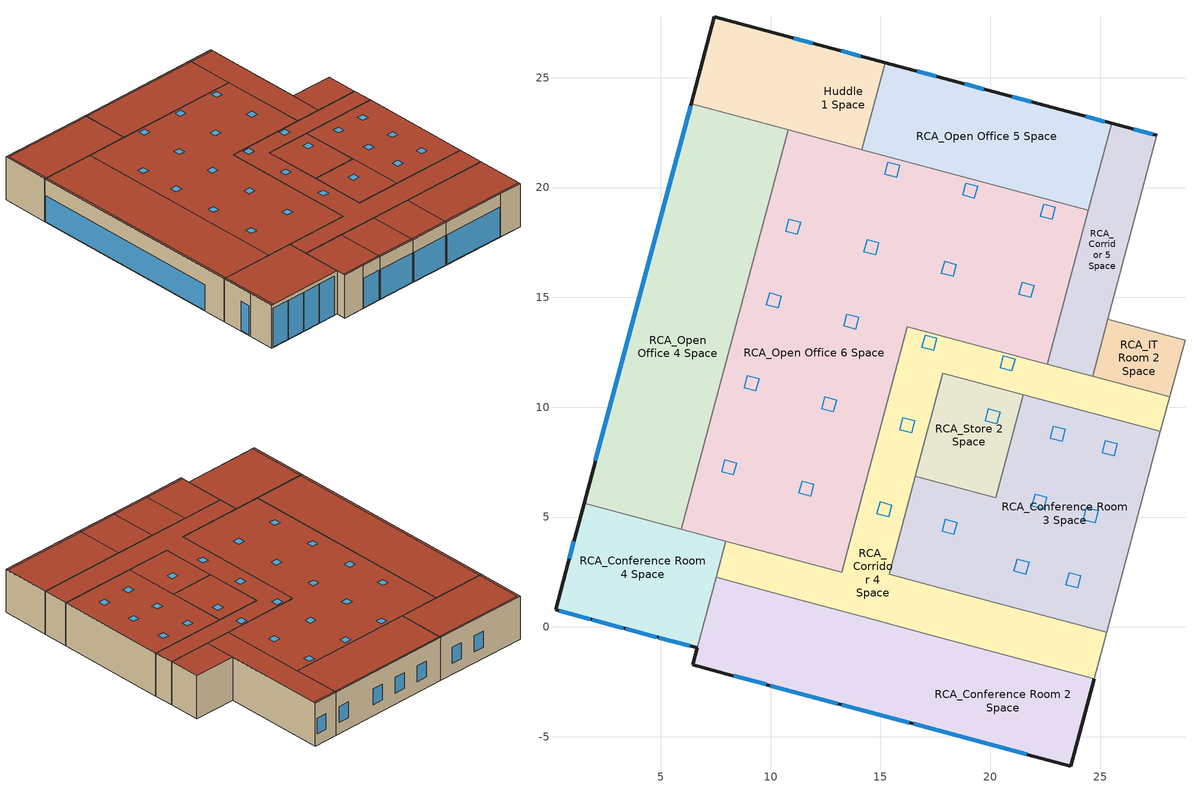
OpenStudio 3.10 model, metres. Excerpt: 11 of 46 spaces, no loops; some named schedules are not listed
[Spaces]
RCA_Conference Room 3 Space
 floor to RCA_Conference Room 6 Space (TypicalFloorInterior): 21.5,10.57 27.75,8.89 25.3,-0.26 19.05,1.42 z3.99; 16.59,6.85 20.24,5.87 19.05,1.42 15.39,2.4 z3.99
 wall to Class Room 1 Space: 25.3,-0.26 27.75,8.89 z3.99:7.72
 wall to RCA_Corridor 4 Space (MetalFrameWallInterior): 27.75,8.89 21.5,10.57 / 16.59,6.85 15.39,2.4 19.05,1.42 25.3,-0.26 z3.99:7.72
 wall to RCA_Store 2 Space (MetalFrameWallInterior): 21.5,10.57 20.24,5.87 16.59,6.85 z3.99:7.72
 roof outside (FlatNonresWoodFramingAndOtherRoofU028): 25.3,-0.26 27.75,8.89 21.5,10.57 19.05,1.42 z7.72; 19.05,1.42 20.24,5.87 16.59,6.85 15.39,2.4 z7.72
 skylight (Skylight): 22.44,5.36 22.58,5.9 22.04,6.05 21.9,5.51 z7.72; 24.77,4.74 24.92,5.28 24.38,5.42 24.23,4.88 z7.72; 21.62,2.4 21.77,2.94 21.23,3.08 21.08,2.54 z7.72; 23.99,1.78 24.13,2.32 23.59,2.46 23.45,1.92 z7.72; 23.27,8.44 23.42,8.98 22.88,9.13 22.73,8.59 z7.72; 25.64,7.79 25.78,8.33 25.24,8.47 25.1,7.93 z7.72; 18.35,4.21 18.49,4.75 17.95,4.89 17.81,4.35 z7.72
Huddle 1 Space
 floor to RCA_Open Office 2 Space (TypicalFloorInterior): 12.47,26.42 15.22,25.69 14.16,21.73 11.42,22.47 z3.99
 floor to RCA_Corridor 10 Space (TypicalFloorInterior): 10.62,26.92 12.47,26.42 11.42,22.47 6.38,23.82 6.66,24.85 9.84,24 z3.99
 floor to RCA_Store 4 Space (TypicalFloorInterior): 7.44,27.77 10.62,26.92 9.84,24 6.66,24.85 z3.99
 wall outside (MetalFrameWallU055): 15.22,25.69 7.44,27.77 6.38,23.82 z3.99:7.72
 wall to RCA_Open Office 4 Space (MetalFrameWallInterior): 6.38,23.82 10.8,22.63 z3.99:7.72
 wall to RCA_Open Office 5 Space (MetalFrameWallInterior): 14.16,21.73 15.22,25.69 z3.99:7.72
 wall to RCA_Open Office 6 Space (MetalFrameWallInterior): 10.8,22.63 14.16,21.73 z3.99:7.72
 window (Base_AllCZ_FixedWindowU34): 11.92,26.57 11.05,26.8 / 14.1,25.99 13.23,26.22 z4.96:6.33
 roof outside (FlatNonresWoodFramingAndOtherRoofU028): 6.53,23.78 7.55,27.59 15.18,25.54 15.22,25.69 7.44,27.77 6.38,23.82 z7.72; 14.16,21.73 15.18,25.54 7.55,27.59 6.53,23.78 z7.72
RCA_Open Office 4 Space
 floor to RCA_Open Office 1 Space (TypicalFloorInterior): 5.64,21.04 10.06,19.86 5.92,4.44 1.51,5.62 z3.99
 floor to RCA_Corridor 10 Space (TypicalFloorInterior): 6.38,23.82 10.8,22.63 10.06,19.86 5.64,21.04 z3.99
 wall outside (MetalFrameWallU055): 6.38,23.82 1.51,5.62 z3.99:7.72
 wall to RCA_Conference Room 4 Space: 1.51,5.62 5.92,4.44 z3.99:7.72
 wall to RCA_Open Office 6 Space (MetalFrameWallInterior): 5.92,4.44 10.8,22.63 z3.99:7.72
 window (Base_AllCZ_FixedWindowU34): 6.36,23.72 2.03,7.56 z4.04:6.27
 roof outside (FlatNonresWoodFramingAndOtherRoofU028): 1.65,5.58 6.53,23.78 6.38,23.82 1.51,5.62 z7.72; 5.92,4.44 10.8,22.63 6.53,23.78 1.65,5.58 z7.72
RCA_Open Office 5 Space
 floor to RCA_Open Office 2 Space (TypicalFloorInterior): 15.22,25.69 25.53,22.92 24.47,18.97 14.16,21.73 z3.99
 wall outside (MetalFrameWallU055): 25.53,22.92 15.22,25.69 z3.99:7.72
 wall to RCA_Corridor 5 Space: 24.47,18.97 25.53,22.92 z3.99:7.72
 wall to RCA_Open Office 6 Space (MetalFrameWallInterior): 14.16,21.73 24.47,18.97 z3.99:7.72
 window (Base_AllCZ_FixedWindowU34): 25.22,23.01 24.35,23.24 / 17.55,25.06 16.68,25.3 / 19.71,24.48 18.84,24.72 / 21.87,23.9 21,24.14 z4.96:6.33
 roof outside (FlatNonresWoodFramingAndOtherRoofU028): 24.47,18.97 25.49,22.78 15.18,25.54 14.16,21.73 z7.72; 25.49,22.78 25.53,22.92 15.22,25.69 15.18,25.54 z7.72
RCA_Open Office 6 Space
 floor to RCA_Open Office 3 Space (TypicalFloorInterior): 11.42,22.47 24.47,18.97 22.6,11.97 16.23,13.67 13.23,2.48 5.92,4.44 10.06,19.86 10.67,19.7 z3.99
 floor to RCA_Corridor 10 Space (TypicalFloorInterior): 10.8,22.63 11.42,22.47 10.67,19.7 10.06,19.86 z3.99
 wall to RCA_Conference Room 4 Space: 5.92,4.44 7.96,3.89 z3.99:7.72
 wall to RCA_Corridor 4 Space: 7.96,3.89 13.23,2.48 16.23,13.67 22.6,11.97 z3.99:7.72
 wall to RCA_Corridor 5 Space: 22.6,11.97 24.47,18.97 z3.99:7.72
 roof outside (FlatNonresWoodFramingAndOtherRoofU028): 13.23,2.48 16.23,13.67 22.6,11.97 24.47,18.97 10.8,22.63 5.92,4.44 z7.72
 skylight (Skylight): 14.79,16.94 14.93,17.48 14.39,17.62 14.25,17.08 z7.72; 15.74,20.47 15.88,21.01 15.34,21.16 15.2,20.62 z7.72; 19.28,19.52 19.42,20.06 18.88,20.21 18.74,19.67 z7.72; 22.82,18.56 22.97,19.1 22.43,19.24 22.28,18.7 z7.72; 11.22,17.87 11.37,18.41 10.83,18.56 10.68,18.02 z7.72; 18.32,15.96 18.46,16.5 17.93,16.64 17.78,16.1 z7.72; 21.85,15 21.99,15.54 21.46,15.68 21.31,15.14 z7.72; 10.35,14.52 10.49,15.06 9.95,15.21 9.81,14.67 z7.72; 13.87,13.56 14.02,14.1 13.48,14.24 13.33,13.7 z7.72; 9.33,10.75 9.48,11.29 8.94,11.43 8.79,10.89 z7.72; 12.86,9.78 13,10.32 12.46,10.47 12.32,9.93 z7.72; 8.31,6.92 8.45,7.46 7.91,7.6 7.77,7.06 z7.72; 11.83,5.95 11.97,6.49 11.43,6.63 11.29,6.09 z7.72
RCA_Conference Room 2 Space
 floor to RCA_Conference Room 1 Space (TypicalFloorInterior): 14.22,0.46 17.48,-0.42 16.42,-4.4 13.15,-3.52 z3.99; 17.48,-0.42 24.74,-2.36 23.67,-6.34 16.42,-4.4 z3.99; 7.52,2.25 10.96,1.33 9.9,-2.65 6.45,-1.73 z3.99; 10.96,1.33 14.22,0.46 13.15,-3.52 9.9,-2.65 z3.99
 wall outside (MetalFrameWallU055): 6.66,-0.96 6.45,-1.73 8.28,-2.22 9.9,-2.65 13.15,-3.52 16.42,-4.4 21.72,-5.82 23.67,-6.34 24.74,-2.36 z3.99:7.72
 wall to RCA_Corridor 4 Space (MetalFrameWallInterior): 24.74,-2.36 17.48,-0.42 14.22,0.46 10.96,1.33 7.52,2.25 z3.99:7.72
 wall to RCA_Conference Room 4 Space (MetalFrameWallInterior): 7.52,2.25 6.66,-0.96 z3.99:7.72
 window (Base_AllCZ_FixedWindowU34): 13.25,-3.55 16.32,-4.37 / 16.51,-4.43 21.67,-5.81 / 8.33,-2.23 9.8,-2.63 / 9.99,-2.68 13.06,-3.5 z4.04:6.58
 roof outside (FlatNonresWoodFramingAndOtherRoofU028): 16.42,-4.4 16.46,-4.25 13.19,-3.38 13.15,-3.52 z7.72; 16.46,-4.25 17.48,-0.42 14.22,0.46 13.19,-3.38 z7.72; 23.67,-6.34 23.71,-6.2 16.46,-4.25 16.42,-4.4 z7.72; 23.71,-6.2 24.74,-2.36 17.48,-0.42 16.46,-4.25 z7.72; 9.9,-2.65 9.94,-2.5 6.49,-1.58 6.45,-1.73 z7.72; 9.94,-2.5 10.96,1.33 7.52,2.25 6.49,-1.58 z7.72; 13.15,-3.52 13.19,-3.38 9.94,-2.5 9.9,-2.65 z7.72; 13.19,-3.38 14.22,0.46 10.96,1.33 9.94,-2.5 z7.72
RCA_Corridor 4 Space
 floor to RCA_Corridor 1 Space (TypicalFloorInterior): 16.23,13.67 28.18,10.47 27.75,8.89 17.85,11.55 15.39,2.4 25.3,-0.26 24.74,-2.36 7.52,2.25 7.96,3.89 13.23,2.48 z3.99
 wall to RCA_Conference Room 4 Space: 7.96,3.89 7.52,2.25 z3.99:7.72
 wall to RCA_IT Room 2 Space (MetalFrameWallInterior): 28.18,10.47 24.66,11.41 z3.99:7.72
 wall to RCA_Corridor 6 Space (MetalFrameWallInterior): 27.75,8.89 28.18,10.47 z3.99:7.72
 wall to RCA_Store 2 Space (MetalFrameWallInterior): 16.59,6.85 17.85,11.55 21.5,10.57 z3.99:7.72
 wall to RCA_Corridor 7 Space (MetalFrameWallInterior): 24.74,-2.36 25.3,-0.26 z3.99:7.72
 wall to RCA_Corridor 5 Space (MetalFrameWallInterior): 24.66,11.41 22.6,11.97 z3.99:7.72
 roof outside (FlatNonresWoodFramingAndOtherRoofU028): 24.74,-2.36 25.3,-0.26 15.39,2.4 17.85,11.55 27.75,8.89 28.18,10.47 16.23,13.67 13.23,2.48 7.96,3.89 7.52,2.25 z7.72
 skylight (Skylight): 17.43,12.6 17.57,13.13 17.03,13.28 16.89,12.74 z7.72; 20.99,11.65 21.13,12.19 20.59,12.33 20.45,11.8 z7.72; 16.42,8.83 16.56,9.37 16.02,9.52 15.88,8.98 z7.72; 15.38,5 15.52,5.54 14.98,5.69 14.84,5.15 z7.72
RCA_Conference Room 4 Space
 floor outside (OtherFloorU071): 3.97,0.54 6.85,-0.23 6.66,-0.96 3.77,-0.19 z3.99
 floor to RCA_Lobby 1 Space (TypicalFloorInterior): 1.51,5.62 7.96,3.89 6.85,-0.23 3.97,0.54 3.77,-0.19 0.21,0.77 z3.99
 wall outside (MetalFrameWallU055): 1.51,5.62 0.79,2.95 0.21,0.77 6.66,-0.96 z3.99:7.72
 window (Base_AllCZ_FixedWindowU34): 3.4,-0.08 4.81,-0.46 / 4.91,-0.49 6.33,-0.87 / 0.37,0.73 1.78,0.35 / 1.88,0.32 3.3,-0.06 z4.04:7.39; 1.04,3.89 0.83,3.11 z4.04:6.55
 roof outside (FlatNonresWoodFramingAndOtherRoofU028): 0.35,0.73 1.65,5.58 1.51,5.62 0.21,0.77 z7.72; 6.66,-0.96 7.96,3.89 1.65,5.58 0.35,0.73 z7.72
RCA_Store 2 Space
 floor to RCA_Store 7 Space (TypicalFloorInterior): 17.85,11.55 21.5,10.57 20.24,5.87 16.59,6.85 z3.99
 roof outside (FlatNonresWoodFramingAndOtherRoofU028): 20.24,5.87 21.5,10.57 17.85,11.55 16.59,6.85 z7.72
 skylight (Skylight): 20.31,9.24 20.45,9.78 19.91,9.92 19.77,9.38 z7.72
RCA_IT Room 2 Space
 floor to RCA_IT Room 1 Space (TypicalFloorInterior): 25.35,14 28.87,13.06 28.18,10.47 24.66,11.41 z3.99
 wall to RCA_Corridor 5 Space: 25.35,14 24.66,11.41 z3.99:7.72
 wall to RCA_Store 1 Space (MetalFrameWallInterior): 28.87,13.06 25.35,14 z3.99:7.72
 wall to RCA_Restrooms 2 Space (MetalFrameIntWallU151): 28.18,10.47 28.87,13.06 z3.99:7.72
 roof outside (FlatNonresWoodFramingAndOtherRoofU028): 28.18,10.47 28.87,13.06 25.35,14 24.66,11.41 z7.72
RCA_Corridor 5 Space
 floor to RCA_Corridor 2 Space (TypicalFloorInterior): 25.53,22.92 27.59,22.37 24.66,11.41 22.6,11.97 z3.99
 wall outside (MetalFrameWallU055): 27.59,22.37 25.53,22.92 z3.99:7.72
 wall to RCA_Store 1 Space (MetalFrameWallInterior): 25.35,14 27.59,22.37 z3.99:7.72
 window (Base_AllCZ_FixedWindowU34): 27.4,22.42 26.53,22.66 z4.96:6.33
 roof outside (FlatNonresWoodFramingAndOtherRoofU028): 27.56,22.22 27.59,22.37 25.53,22.92 25.49,22.78 z7.72; 24.66,11.41 27.56,22.22 25.49,22.78 22.6,11.97 z7.72
[Site]
LOS ANGELES USC: Latitude {deg}=38.69; Longitude {deg}=-121.6; Time Zone {hr}=-8; Elevation {m}=54.5592; Terrain=Suburbs
[SizingPeriod:DesignDay] Barometric Pressure {Pa}=100663; Wind Speed {m/s}=0.6; Rain Indicator=No; Snow Indicator=No; Day of Month=21; Daylight Saving Time Indicator=No; Humidity Condition Type=Wetbulb; Dry-Bulb Temperature Range Modifier Type=DefaultMultipliers
Name | Maximum Dry-Bulb Temperature {C} | Daily Dry-Bulb Temperature Range {deltaC} | Wind Direction {deg} | Sky Clearness | Month | Day Type | Wetbulb or DewPoint at Maximum Dry-Bulb {C} | Solar Model Indicator | ASHRAE Clear Sky Optical Depth for Beam Irradiance | ASHRAE Clear Sky Optical Depth for Diffuse Irradiance
LOS ANGELES USC Ann Htg 99.6% Condns DB | 6.2 | 0 | 20 | 0 | 12 | WinterDesignDay | 6.2 | ASHRAEClearSky
LOS ANGELES USC  June .4% Condns DB=>MCWB | 32.3 | 8.2 | 260 |  | 6 | SummerDesignDay | 20.7 | ASHRAETau | 0.405 | 2.324
LOS ANGELES USC  July .4% Condns DB=>MCWB | 33.8 | 9.2 | 260 |  | 7 | SummerDesignDay | 22.1 | ASHRAETau | 0.402 | 2.401
LOS ANGELES USC  August .4% Condns DB=>MCWB | 33.7 | 9.6 | 260 |  | 8 | SummerDesignDay | 21.2 | ASHRAETau | 0.383 | 2.433
[Site:WaterMainsTemperature]
Calculation Method=Schedule; Temperature Schedule=WaterMainCZ09
[Building]
CustomLabClassroom: North Axis {deg}=0
[Material]
Name | Roughness | Thickness {m} | Conductivity {W/m-K} | Density {kg/m3} | Specific Heat {J/kg-K} | Thermal Absorptance | Solar Absorptance | Visible Absorptance
Stucco - 7/8 in. | MediumRough | 0.022352 | 0.700948 | 1855.1 | 837.36 | 0.9 | 0.7 | 0.8
Compliance Insulation R14.60 | Smooth | 0.0591861 | 0.0230188 | 16.0185 | 1130.436
Compliance Insulation R1.41 | Smooth | 0.00571591 | 0.0230188 | 16.0185 | 1130.436
Compliance Insulation R0.02 | Smooth | 8.10768e-05 | 0.0230188 | 16.0185 | 1130.436
Air - Metal Wall Framing - 16 or 24 in. OC; Air - Metal Wall Framing - 16 or 24 in. OC 1; Air - Metal Wall Framing - 16 or 24 in. OC 2 | Smooth | 0.1397 | 1.22017 | 1.28148 | 1004.832
Gypsum Board - 1/2 in.; Gypsum Board - 1/2 in. 2 | Smooth | 0.0127 | 0.158656 | 640.739 | 1130.436 | 0.9 | 0.7 | 0.8
Gypsum Board - 5/8 in. | MediumRough | 0.016002 | 0.158656 | 640.739 | 1130.436 | 0.9 | 0.7 | 0.8
Metal Standing Seam - 1/16 in. | MediumRough | 0.0015875 | 2.21534 | 7820.53 | 502.416 | 0.75 | 0.37 | 0.75
Compliance Insulation R34.93 | Smooth | 0.141601 | 0.0230188 | 16.0185 | 1130.436 | 0.9 | 0.7 | 0.8
Metal Deck - 1/16 in. | MediumRough | 0.0015875 | 45.3452 | 7820.53 | 502.416 | 0.9 | 0.7 | 0.8
Carpet - 3/4 in.; Carpet - 3/4 in. 1 | Smooth | 0.01905 | 0.0455183 | 288.332 | 1381.644 | 0.9 | 0.7 | 0.8
Compliance Insulation R3.70 | Smooth | 0.0149992 | 0.0230188 | 16.0185 | 1130.436
Compliance Insulation R9.83 | MediumRough | 0.0398691 | 0.0230188 | 16.0185 | 1130.436 | 0.9 | 0.7 | 0.8
Plywood - 5/8 in. | Smooth | 0.016002 | 0.11544 | 480.554 | 1884.06
Concrete - 140 lb/ft3 - 4 in. | Smooth | 0.1016 | 1.9514 | 2239.06 | 921.096
Gypsum Board - 1/2 in. 1 | MediumRough | 0.0127 | 0.158656 | 640.739 | 1130.436 | 0.9 | 0.7 | 0.8
[Construction]
MetalFrameWallU055: Stucco - 7/8 in., Compliance Insulation R14.60, Compliance Insulation R1.41, Compliance Insulation R0.02, Compliance Insulation R0.02, Air - Metal Wall Framing - 16 or 24 in. OC, Gypsum Board - 1/2 in.
MetalFrameWallInterior: Gypsum Board - 5/8 in., Air - Metal Wall Framing - 16 or 24 in. OC 1, Gypsum Board - 5/8 in.
MetalFrameIntWallU151: Gypsum Board - 1/2 in. 1, Compliance Insulation R3.70, Air - Metal Wall Framing - 16 or 24 in. OC 2, Gypsum Board - 1/2 in. 2
FlatNonresWoodFramingAndOtherRoofU028: Metal Standing Seam - 1/16 in., Compliance Insulation R34.93
OtherFloorU071: Compliance Insulation R9.83, Plywood - 5/8 in., Carpet - 3/4 in.
TypicalFloorInterior: Metal Deck - 1/16 in., Concrete - 140 lb/ft3 - 4 in., Carpet - 3/4 in. 1
Base_AllCZ_FixedWindowU34: Base_AllCZ_FixedWindowU34 Material
Skylight: Skylight Material
[WindowMaterial:SimpleGlazingSystem]
Name | U-Factor {W/m2-K} | Solar Heat Gain Coefficient | Visible Transmittance
Base_AllCZ_FixedWindowU34 Material | 1.93061 | 0.22 | 0.42
Skylight Material | 3.29339 | 0.25 | 0.49
[Space] Building Story=2nd Floor
Name | Thermal Zone | Design Specification Outdoor Air Object
Huddle 1 Space | L2_ZN04_Huddle Offices | L2_ZN04_Huddle Offices Design Specification Outdoor Air
RCA_Conference Room 2 Space | L2_ZN07 North Conf | L2_ZN07 North Conf Design Specification Outdoor Air
RCA_Conference Room 3 Space; RCA_Store 2 Space | L2_ZN01_Core Conf Room | L2_ZN01_Core Conf Room Design Specification Outdoor Air
RCA_Conference Room 4 Space | L2_ZN06 Corner Conf | L2_ZN06 Corner Conf Design Specification Outdoor Air
RCA_Corridor 4 Space | L2_ZN08_Recep Corridor | L2_ZN08_Recep Corridor Design Specification Outdoor Air
RCA_Corridor 5 Space | L2_ZN12 Storage | L2_ZN12 Storage Design Specification Outdoor Air
RCA_IT Room 2 Space | L2_ZN10_IT Room | L2_ZN10_IT Room Design Specification Outdoor Air
RCA_Open Office 4 Space; RCA_Open Office 5 Space | L2_ZN03_South Open Office | L2_ZN03_South Open Office Design Specification Outdoor Air
RCA_Open Office 6 Space | L2_ZN05_Core Open Office Cor | L2_ZN05_Core Open Office Cor Design Specification Outdoor Air
[ThermalZone] Multiplier=1; Use Ideal Air Loads=No
Name | Primary Daylighting Control | Fraction of Zone Controlled by Primary Daylighting Control | Thermostat | Secondary Daylighting Control | Fraction of Zone Controlled by Secondary Daylighting Control
L2_ZN04_Huddle Offices | Daylighting Control 2 | 0.389362 | L2_ZN04_Huddle Offices Thermostat
L2_ZN07 North Conf | Daylighting Control 3 | 0.578727 | L2_ZN07 North Conf Thermostat | Daylighting Control 4 | 0.340911
L2_ZN01_Core Conf Room |  |  | L2_ZN01_Core Conf Room Thermostat
L2_ZN06 Corner Conf | Daylighting Control 5 | 0.707865 | L2_ZN06 Corner Conf Thermostat
L2_ZN08_Recep Corridor |  |  | L2_ZN08_Recep Corridor Thermostat
L2_ZN10_IT Room |  |  | L2_ZN10_IT Room Thermostat
L2_ZN03_South Open Office | Daylighting Control 15 | 0.499261 | L2_ZN03_South Open Office Thermostat | Daylighting Control 16 | 0.452471
L2_ZN05_Core Open Office Cor | Daylighting Control 17 | 0.860788 | L2_ZN05_Core Open Office Cor Thermostat
L2_ZN12 Storage |  |  | L2_ZN12 Storage Thermostat
[BuildingStory]
2nd Floor
[People:Definition] Number of People Calculation Method=People/Area; Fraction Radiant=0.3
Name | People per Space Floor Area {person/m2} | Sensible Heat Fraction
Huddle 1 Space People Definition; RCA_Conference Room 2 Space People Definition; RCA_Conference Room 3 Space People Definition; RCA_Conference Room 4 Space People Definition | 0.403647 | 0.6125
RCA_Corridor 4 Space People Definition; RCA_Corridor 5 Space People Definition | 0.0538196 | 0.5
RCA_IT Room 2 Space People Definition | 0.0538196 | 0.366667
RCA_Open Office 4 Space People Definition; RCA_Open Office 5 Space People Definition | 0.269098 | 0.555556
RCA_Open Office 6 Space People Definition | 0.538196 | 0.555556
RCA_Store 2 Space People Definition | 0.107639 | 0.555556
[People] Multiplier=1
Name | People Definition | Space or SpaceType | Number of People Schedule | Activity Level Schedule
Huddle 1 Space People | Huddle 1 Space People Definition | Huddle 1 Space | SchoolOccupancy | Huddle 1 Space People Activity Level
RCA_Conference Room 2 Space People | RCA_Conference Room 2 Space People Definition | RCA_Conference Room 2 Space | SchoolOccupancy | RCA_Conference Room 2 Space People Activity Level
RCA_Conference Room 3 Space People | RCA_Conference Room 3 Space People Definition | RCA_Conference Room 3 Space | SchoolOccupancy | RCA_Conference Room 3 Space People Activity Level
RCA_Conference Room 4 Space People | RCA_Conference Room 4 Space People Definition | RCA_Conference Room 4 Space | SchoolOccupancy | RCA_Conference Room 4 Space People Activity Level
RCA_Corridor 4 Space People | RCA_Corridor 4 Space People Definition | RCA_Corridor 4 Space | SchoolOccupancy | RCA_Corridor 4 Space People Activity Level
RCA_Corridor 5 Space People | RCA_Corridor 5 Space People Definition | RCA_Corridor 5 Space | SchoolOccupancy | RCA_Corridor 5 Space People Activity Level
RCA_IT Room 2 Space People | RCA_IT Room 2 Space People Definition | RCA_IT Room 2 Space | DataOccupancy | RCA_IT Room 2 Space People Activity Level
RCA_Open Office 4 Space People | RCA_Open Office 4 Space People Definition | RCA_Open Office 4 Space | LabOccupancy | RCA_Open Office 4 Space People Activity Level
RCA_Open Office 5 Space People | RCA_Open Office 5 Space People Definition | RCA_Open Office 5 Space | LabOccupancy | RCA_Open Office 5 Space People Activity Level
RCA_Open Office 6 Space People | RCA_Open Office 6 Space People Definition | RCA_Open Office 6 Space | LabOccupancy | RCA_Open Office 6 Space People Activity Level
RCA_Store 2 Space People | RCA_Store 2 Space People Definition | RCA_Store 2 Space | SchoolOccupancy | RCA_Store 2 Space People Activity Level
[SpaceInfiltration:DesignFlowRate] Design Flow Rate Calculation Method=Flow/ExteriorWallArea; Flow per Exterior Surface Area {m3/s-m2}=0.00119482; Constant Term Coefficient=0; Temperature Term Coefficient=0; Velocity Term Coefficient=0.224052; Velocity Squared Term Coefficient=0; Density Basis=Outdoor
Name | Space or SpaceType | Schedule
Huddle 1 Space Space Infiltration Design Flow Rate 1 | Huddle 1 Space | SchoolInfiltration
RCA_Conference Room 2 Space Space Infiltration Design Flow Rate 1 | RCA_Conference Room 2 Space | SchoolInfiltration
RCA_Conference Room 3 Space Space Infiltration Design Flow Rate 1 | RCA_Conference Room 3 Space | SchoolInfiltration
RCA_Conference Room 4 Space Space Infiltration Design Flow Rate 1 | RCA_Conference Room 4 Space | SchoolInfiltration
RCA_Corridor 4 Space Space Infiltration Design Flow Rate 1 | RCA_Corridor 4 Space | SchoolInfiltration
RCA_Corridor 5 Space Space Infiltration Design Flow Rate 1 | RCA_Corridor 5 Space | SchoolInfiltration
RCA_IT Room 2 Space Space Infiltration Design Flow Rate 1 | RCA_IT Room 2 Space | DataInfiltration
RCA_Open Office 4 Space Space Infiltration Design Flow Rate 1 | RCA_Open Office 4 Space | SchoolInfiltration
RCA_Open Office 5 Space Space Infiltration Design Flow Rate 1 | RCA_Open Office 5 Space | SchoolInfiltration
RCA_Open Office 6 Space Space Infiltration Design Flow Rate 1 | RCA_Open Office 6 Space | SchoolInfiltration
RCA_Store 2 Space Space Infiltration Design Flow Rate 1 | RCA_Store 2 Space | SchoolInfiltration
[Lights:Definition] Design Level Calculation Method=Watts/Area; Fraction Radiant=0.97; Return Air Fraction=0
Name | Watts per Space Floor Area {W/m2}
Huddle 1 Space Regulated Lights Definition; RCA_Conference Room 2 Space Regulated Lights Definition; RCA_Conference Room 3 Space Regulated Lights Definition; RCA_Conference Room 4 Space Regulated Lights Definition | 6.45835
RCA_Corridor 4 Space Regulated Lights Definition; RCA_Corridor 5 Space Regulated Lights Definition; RCA_Store 2 Space Regulated Lights Definition | 4.30556
RCA_IT Room 2 Space Regulated Lights Definition | 5.38196
RCA_Open Office 4 Space Regulated Lights Definition; RCA_Open Office 5 Space Regulated Lights Definition; RCA_Open Office 6 Space Regulated Lights Definition | 9.68752
[Lights] Fraction Replaceable=1
Name | Lights Definition | Space or SpaceType | Schedule
Huddle 1 Space Regulated Lights | Huddle 1 Space Regulated Lights Definition | Huddle 1 Space | SchoolLights
RCA_Conference Room 2 Space Regulated Lights | RCA_Conference Room 2 Space Regulated Lights Definition | RCA_Conference Room 2 Space | SchoolLights
RCA_Conference Room 3 Space Regulated Lights | RCA_Conference Room 3 Space Regulated Lights Definition | RCA_Conference Room 3 Space | SchoolLights
RCA_Conference Room 4 Space Regulated Lights | RCA_Conference Room 4 Space Regulated Lights Definition | RCA_Conference Room 4 Space | SchoolLights
RCA_Corridor 4 Space Regulated Lights | RCA_Corridor 4 Space Regulated Lights Definition | RCA_Corridor 4 Space | SchoolLights
RCA_Corridor 5 Space Regulated Lights | RCA_Corridor 5 Space Regulated Lights Definition | RCA_Corridor 5 Space | SchoolLights
RCA_IT Room 2 Space Regulated Lights | RCA_IT Room 2 Space Regulated Lights Definition | RCA_IT Room 2 Space | DataLights
RCA_Open Office 4 Space Regulated Lights | RCA_Open Office 4 Space Regulated Lights Definition | RCA_Open Office 4 Space | LabLights
RCA_Open Office 5 Space Regulated Lights | RCA_Open Office 5 Space Regulated Lights Definition | RCA_Open Office 5 Space | LabLights
RCA_Open Office 6 Space Regulated Lights | RCA_Open Office 6 Space Regulated Lights Definition | RCA_Open Office 6 Space | LabLights
RCA_Store 2 Space Regulated Lights | RCA_Store 2 Space Regulated Lights Definition | RCA_Store 2 Space | SchoolLights
[ElectricEquipment:Definition] Design Level Calculation Method=Watts/Area; Fraction Latent=0
Name | Watts per Space Floor Area {W/m2} | Fraction Radiant | Fraction Lost
Huddle 1 Space Recepticle Loads Definition; RCA_Conference Room 2 Space Recepticle Loads Definition; RCA_Conference Room 3 Space Recepticle Loads Definition; RCA_Conference Room 4 Space Recepticle Loads Definition | 10.7639 | 0.2 | 0
RCA_IT Room 2 Space Recepticle Loads Definition | 215.289 | 0.2 | 0
RCA_Open Office 4 Space Recepticle Loads Definition; RCA_Open Office 5 Space Recepticle Loads Definition; RCA_Open Office 6 Space Recepticle Loads Definition | 21.5278 | 0.2 | 0
RCA_Open Office 4 Space Electric Equipment Loads Definition; RCA_Open Office 5 Space Electric Equipment Loads Definition; RCA_Open Office 6 Space Electric Equipment Loads Definition | 163.2 | 0.15 | 0.85
RCA_Open Office 4 Space Refrigeration Loads Definition; RCA_Open Office 5 Space Refrigeration Loads Definition; RCA_Open Office 6 Space Refrigeration Loads Definition | 3.01389 | 0 | 1
RCA_Store 2 Space Recepticle Loads Definition | 2.15278 | 0.2 | 0
[ElectricEquipment]
Name | Electric Equipment Definition | Space or SpaceType | Schedule
Huddle 1 Space Recepticle Loads | Huddle 1 Space Recepticle Loads Definition | Huddle 1 Space | SchoolReceptacle
RCA_Conference Room 2 Space Recepticle Loads | RCA_Conference Room 2 Space Recepticle Loads Definition | RCA_Conference Room 2 Space | SchoolReceptacle
RCA_Conference Room 3 Space Recepticle Loads | RCA_Conference Room 3 Space Recepticle Loads Definition | RCA_Conference Room 3 Space | SchoolReceptacle
RCA_Conference Room 4 Space Recepticle Loads | RCA_Conference Room 4 Space Recepticle Loads Definition | RCA_Conference Room 4 Space | SchoolReceptacle
RCA_IT Room 2 Space Recepticle Loads | RCA_IT Room 2 Space Recepticle Loads Definition | RCA_IT Room 2 Space | DataReceptacle
RCA_Open Office 4 Space Recepticle Loads | RCA_Open Office 4 Space Recepticle Loads Definition | RCA_Open Office 4 Space | LabReceptacle
RCA_Open Office 4 Space Electric Equipment Loads | RCA_Open Office 4 Space Electric Equipment Loads Definition | RCA_Open Office 4 Space | LabGasEquip
RCA_Open Office 4 Space Refrigeration Loads | RCA_Open Office 4 Space Refrigeration Loads Definition | RCA_Open Office 4 Space | LabRefrigeration
RCA_Open Office 5 Space Recepticle Loads | RCA_Open Office 5 Space Recepticle Loads Definition | RCA_Open Office 5 Space | LabReceptacle
RCA_Open Office 5 Space Electric Equipment Loads | RCA_Open Office 5 Space Electric Equipment Loads Definition | RCA_Open Office 5 Space | LabGasEquip
RCA_Open Office 5 Space Refrigeration Loads | RCA_Open Office 5 Space Refrigeration Loads Definition | RCA_Open Office 5 Space | LabRefrigeration
RCA_Open Office 6 Space Recepticle Loads | RCA_Open Office 6 Space Recepticle Loads Definition | RCA_Open Office 6 Space | LabReceptacle
RCA_Open Office 6 Space Electric Equipment Loads | RCA_Open Office 6 Space Electric Equipment Loads Definition | RCA_Open Office 6 Space | LabGasEquip
RCA_Open Office 6 Space Refrigeration Loads | RCA_Open Office 6 Space Refrigeration Loads Definition | RCA_Open Office 6 Space | LabRefrigeration
RCA_Store 2 Space Recepticle Loads | RCA_Store 2 Space Recepticle Loads Definition | RCA_Store 2 Space | SchoolReceptacle
[ThermostatSetpoint:DualSetpoint]
Name | Heating Setpoint Temperature Schedule | Cooling Setpoint Temperature Schedule
L2_ZN04_Huddle Offices Thermostat; L2_ZN07 North Conf Thermostat; L2_ZN01_Core Conf Room Thermostat; L2_ZN06 Corner Conf Thermostat; L2_ZN08_Recep Corridor Thermostat; L2_ZN12 Storage Thermostat | SchoolHtgSetpt | SchoolClgSetpt
L2_ZN10_IT Room Thermostat | DataHtgSetpt | DataClgSetpt
L2_ZN03_South Open Office Thermostat; L2_ZN05_Core Open Office Cor Thermostat | LabHtgSetpt | LabClgSetpt
[DesignSpecification:OutdoorAir] Outdoor Air Method=Maximum
Name | Outdoor Air Flow per Person {m3/s-person} | Outdoor Air Flow per Floor Area {m3/s-m2}
L2_ZN04_Huddle Offices Design Specification Outdoor Air | 0 | 0.003579
L2_ZN07 North Conf Design Specification Outdoor Air; L2_ZN01_Core Conf Room Design Specification Outdoor Air | 0.00707921 | 0.000762
L2_ZN06 Corner Conf Design Specification Outdoor Air | 0 | 0.00351658
L2_ZN08_Recep Corridor Design Specification Outdoor Air | 0 | 0.000861334
L2_ZN10_IT Room Design Specification Outdoor Air; L2_ZN12 Storage Design Specification Outdoor Air | 0 | 0.000762
L2_ZN03_South Open Office Design Specification Outdoor Air; L2_ZN05_Core Open Office Cor Design Specification Outdoor Air | 0 | 0.006604
[Daylighting:Control] Position Z-Coordinate {m}=4.74979; Lighting Control Type=Continuous; Minimum Input Power Fraction for Continuous Dimming Control=0.1; Minimum Light Output Fraction for Continuous Dimming Control=0.1
Name | Space | Position X-Coordinate {m} | Position Y-Coordinate {m} | Illuminance Setpoint {lux}
Daylighting Control 2 | Huddle 1 Space | 10.8826 | 24.4241 | 412.5
Daylighting Control 3 | RCA_Conference Room 2 Space | 9.733788 | 0.0750607 | 412.5
Daylighting Control 4 | RCA_Conference Room 2 Space | 10.1104 | 1.47513 | 550
Daylighting Control 5 | RCA_Conference Room 4 Space | 4.9858 | 3.01437 | 412.5
Daylighting Control 15 | RCA_Open Office 4 Space | 6.39964 | 15.0476 | 1125
Daylighting Control 16 | RCA_Open Office 4 Space | 8.53513 | 14.4754 | 1500
Daylighting Control 17 | RCA_Open Office 6 Space | 13.8434 | 14.4857 | 750
[Schedule:Day]
SchoolOccupancySun; OffDay; LabReceptacleSun; LabReceptacleSat: 1, 0, 0, 2, 0, 0, 3, 0, 0, 4, 0, 0, 5, 0, 0, 6, 0, 0, 7, 0, 0, 8, 0, 0, 9, 0, 0, 10, 0, 0, 11, 0, 0, 12, 0, 0, 13, 0, 0, 14, 0, 0, 15, 0, 0, 16, 0, 0, 17, 0, 0, 18, 0, 0, 19, 0, 0, 20, 0, 0, 21, 0, 0, 22, 0, 0, 23, 0, 0, 24, 0, 0
SchoolOccupancyWD: 1, 0, 0, 2, 0, 0, 3, 0, 0, 4, 0, 0, 5, 0, 0, 6, 0, 0, 7, 0, 0, 8, 0, 0.05, 9, 0, 0.75, 10, 0, 0.9, 11, 0, 0.9, 12, 0, 0.8, 13, 0, 0.8, 14, 0, 0.8, 15, 0, 0.8, 16, 0, 0.45, 17, 0, 0.15, 18, 0, 0.05, 19, 0, 0.15, 20, 0, 0.2, 21, 0, 0.2, 22, 0, 0.1, 23, 0, 0, 24, 0, 0
SchoolOccupancySat: 1, 0, 0, 2, 0, 0, 3, 0, 0, 4, 0, 0, 5, 0, 0, 6, 0, 0, 7, 0, 0, 8, 0, 0, 9, 0, 0.1, 10, 0, 0.1, 11, 0, 0.1, 12, 0, 0.1, 13, 0, 0.1, 14, 0, 0, 15, 0, 0, 16, 0, 0, 17, 0, 0, 18, 0, 0, 19, 0, 0, 20, 0, 0, 21, 0, 0, 22, 0, 0, 23, 0, 0, 24, 0, 0
OnDay; DataReceptacleAprAugDec; SchoolInfiltrationSun: 1, 0, 1, 2, 0, 1, 3, 0, 1, 4, 0, 1, 5, 0, 1, 6, 0, 1, 7, 0, 1, 8, 0, 1, 9, 0, 1, 10, 0, 1, 11, 0, 1, 12, 0, 1, 13, 0, 1, 14, 0, 1, 15, 0, 1, 16, 0, 1, 17, 0, 1, 18, 0, 1, 19, 0, 1, 20, 0, 1, 21, 0, 1, 22, 0, 1, 23, 0, 1, 24, 0, 1
DataOccupancySun: 1, 0, 0, 2, 0, 0, 3, 0, 0, 4, 0, 0, 5, 0, 0, 6, 0, 0, 7, 0, 0, 8, 0, 0.05, 9, 0, 0.05, 10, 0, 0.05, 11, 0, 0.05, 12, 0, 0.05, 13, 0, 0.05, 14, 0, 0.05, 15, 0, 0.05, 16, 0, 0.05, 17, 0, 0.05, 18, 0, 0.05, 19, 0, 0.05, 20, 0, 0.05, 21, 0, 0, 22, 0, 0, 23, 0, 0, 24, 0, 0
DataOccupancyWD: 1, 0, 0, 2, 0, 0, 3, 0, 0, 4, 0, 0, 5, 0, 0.05, 6, 0, 0.1, 7, 0, 0.25, 8, 0, 0.65, 9, 0, 0.65, 10, 0, 0.65, 11, 0, 0.65, 12, 0, 0.6, 13, 0, 0.6, 14, 0, 0.65, 15, 0, 0.65, 16, 0, 0.65, 17, 0, 0.65, 18, 0, 0.4, 19, 0, 0.25, 20, 0, 0.1, 21, 0, 0.05, 22, 0, 0.05, 23, 0, 0.05, 24, 0, 0
DataOccupancySat: 1, 0, 0, 2, 0, 0, 3, 0, 0, 4, 0, 0, 5, 0, 0, 6, 0, 0, 7, 0, 0.05, 8, 0, 0.15, 9, 0, 0.15, 10, 0, 0.15, 11, 0, 0.15, 12, 0, 0.15, 13, 0, 0.15, 14, 0, 0.15, 15, 0, 0.15, 16, 0, 0.15, 17, 0, 0.15, 18, 0, 0.05, 19, 0, 0.05, 20, 0, 0.05, 21, 0, 0, 22, 0, 0, 23, 0, 0, 24, 0, 0
LabOccupancySun; LabOccupancySat: 1, 0, 0.05, 2, 0, 0.05, 3, 0, 0.05, 4, 0, 0.05, 5, 0, 0.05, 6, 0, 0.05, 7, 0, 0.05, 8, 0, 0.1, 9, 0, 0.1, 10, 0, 0.3, 11, 0, 0.3, 12, 0, 0.3, 13, 0, 0.3, 14, 0, 0.1, 15, 0, 0.1, 16, 0, 0.1, 17, 0, 0.1, 18, 0, 0.1, 19, 0, 0.05, 20, 0, 0.05, 21, 0, 0.05, 22, 0, 0.05, 23, 0, 0.05, 24, 0, 0.05
LabOccupancyWD: 1, 0, 0.05, 2, 0, 0.05, 3, 0, 0.05, 4, 0, 0.05, 5, 0, 0.05, 6, 0, 0.05, 7, 0, 0.05, 8, 0, 0.1, 9, 0, 0.2, 10, 0, 0.9, 11, 0, 0.9, 12, 0, 0.45, 13, 0, 0.45, 14, 0, 0.9, 15, 0, 0.9, 16, 0, 0.9, 17, 0, 0.9, 18, 0, 0.9, 19, 0, 0.3, 20, 0, 0.1, 21, 0, 0.1, 22, 0, 0.1, 23, 0, 0.05, 24, 0, 0.05
SchoolReceptacleSun; SchoolLightsSun: 1, 0, 0.05, 2, 0, 0.05, 3, 0, 0.05, 4, 0, 0.05, 5, 0, 0.05, 6, 0, 0.05, 7, 0, 0.05, 8, 0, 0.05, 9, 0, 0.05, 10, 0, 0.05, 11, 0, 0.05, 12, 0, 0.05, 13, 0, 0.05, 14, 0, 0.05, 15, 0, 0.05, 16, 0, 0.05, 17, 0, 0.05, 18, 0, 0.05, 19, 0, 0.05, 20, 0, 0.05, 21, 0, 0.05, 22, 0, 0.05, 23, 0, 0.05, 24, 0, 0.05
SchoolReceptacleWD: 1, 0, 0.05, 2, 0, 0.05, 3, 0, 0.05, 4, 0, 0.05, 5, 0, 0.05, 6, 0, 0.05, 7, 0, 0.05, 8, 0, 0.3, 9, 0, 0.85, 10, 0, 0.95, 11, 0, 0.95, 12, 0, 0.95, 13, 0, 0.8, 14, 0, 0.8, 15, 0, 0.8, 16, 0, 0.7, 17, 0, 0.5, 18, 0, 0.5, 19, 0, 0.35, 20, 0, 0.35, 21, 0, 0.35, 22, 0, 0.3, 23, 0, 0.05, 24, 0, 0.05
SchoolReceptacleSat; SchoolLightsSat: 1, 0, 0.05, 2, 0, 0.05, 3, 0, 0.05, 4, 0, 0.05, 5, 0, 0.05, 6, 0, 0.05, 7, 0, 0.05, 8, 0, 0.05, 9, 0, 0.15, 10, 0, 0.15, 11, 0, 0.15, 12, 0, 0.15, 13, 0, 0.15, 14, 0, 0.05, 15, 0, 0.05, 16, 0, 0.05, 17, 0, 0.05, 18, 0, 0.05, 19, 0, 0.05, 20, 0, 0.05, 21, 0, 0.05, 22, 0, 0.05, 23, 0, 0.05, 24, 0, 0.05
DataReceptacleJanMaySep; DataInfiltrationSun; DataInfiltrationWD; DataInfiltrationSat: 1, 0, 0.25, 2, 0, 0.25, 3, 0, 0.25, 4, 0, 0.25, 5, 0, 0.25, 6, 0, 0.25, 7, 0, 0.25, 8, 0, 0.25, 9, 0, 0.25, 10, 0, 0.25, 11, 0, 0.25, 12, 0, 0.25, 13, 0, 0.25, 14, 0, 0.25, 15, 0, 0.25, 16, 0, 0.25, 17, 0, 0.25, 18, 0, 0.25, 19, 0, 0.25, 20, 0, 0.25, 21, 0, 0.25, 22, 0, 0.25, 23, 0, 0.25, 24, 0, 0.25
DataReceptacleFebJunOct: 1, 0, 0.5, 2, 0, 0.5, 3, 0, 0.5, 4, 0, 0.5, 5, 0, 0.5, 6, 0, 0.5, 7, 0, 0.5, 8, 0, 0.5, 9, 0, 0.5, 10, 0, 0.5, 11, 0, 0.5, 12, 0, 0.5, 13, 0, 0.5, 14, 0, 0.5, 15, 0, 0.5, 16, 0, 0.5, 17, 0, 0.5, 18, 0, 0.5, 19, 0, 0.5, 20, 0, 0.5, 21, 0, 0.5, 22, 0, 0.5, 23, 0, 0.5, 24, 0, 0.5
DataReceptacleMarJulNov: 1, 0, 0.75, 2, 0, 0.75, 3, 0, 0.75, 4, 0, 0.75, 5, 0, 0.75, 6, 0, 0.75, 7, 0, 0.75, 8, 0, 0.75, 9, 0, 0.75, 10, 0, 0.75, 11, 0, 0.75, 12, 0, 0.75, 13, 0, 0.75, 14, 0, 0.75, 15, 0, 0.75, 16, 0, 0.75, 17, 0, 0.75, 18, 0, 0.75, 19, 0, 0.75, 20, 0, 0.75, 21, 0, 0.75, 22, 0, 0.75, 23, 0, 0.75, 24, 0, 0.75
LabReceptacleWD: 1, 0, 0.2, 2, 0, 0.2, 3, 0, 0.2, 4, 0, 0.2, 5, 0, 0.2, 6, 0, 0.2, 7, 0, 0.3, 8, 0, 0.4, 9, 0, 0.5, 10, 0, 0.7, 11, 0, 0.8, 12, 0, 0.5, 13, 0, 0.6, 14, 0, 0.7, 15, 0, 0.9, 16, 0, 0.8, 17, 0, 0.5, 18, 0, 0.4, 19, 0, 0.3, 20, 0, 0.2, 21, 0, 0.2, 22, 0, 0.2, 23, 0, 0.2, 24, 0, 0.2
LabGasEquipSun; LabGasEquipSat: 1, 0, 0, 2, 0, 0, 3, 0, 0, 4, 0, 0, 5, 0, 0, 6, 0, 0, 7, 0, 0, 8, 0, 0.1, 9, 0, 0.1, 10, 0, 0.3, 11, 0, 0.3, 12, 0, 0.3, 13, 0, 0.3, 14, 0, 0.1, 15, 0, 0.1, 16, 0, 0.1, 17, 0, 0.1, 18, 0, 0.1, 19, 0, 0, 20, 0, 0, 21, 0, 0, 22, 0, 0, 23, 0, 0, 24, 0, 0
LabGasEquipWD: 1, 0, 0, 2, 0, 0, 3, 0, 0, 4, 0, 0, 5, 0, 0, 6, 0, 0, 7, 0, 0, 8, 0, 0.1, 9, 0, 0.2, 10, 0, 0.9, 11, 0, 0.9, 12, 0, 0.45, 13, 0, 0.45, 14, 0, 0.9, 15, 0, 0.9, 16, 0, 0.9, 17, 0, 0.9, 18, 0, 0.9, 19, 0, 0.1, 20, 0, 0.1, 21, 0, 0, 22, 0, 0, 23, 0, 0, 24, 0, 0
LabRefrigerationSun; LabRefrigerationWD; LabRefrigerationSat: 1, 0, 0.9, 2, 0, 0.9, 3, 0, 0.9, 4, 0, 0.9, 5, 0, 0.9, 6, 0, 0.9, 7, 0, 0.9, 8, 0, 0.9, 9, 0, 0.9, 10, 0, 0.9, 11, 0, 0.9, 12, 0, 0.9, 13, 0, 0.9, 14, 0, 0.9, 15, 0, 0.9, 16, 0, 0.9, 17, 0, 0.9, 18, 0, 0.9, 19, 0, 0.9, 20, 0, 0.9, 21, 0, 0.9, 22, 0, 0.9, 23, 0, 0.9, 24, 0, 0.9
SchoolInfiltrationWD: 1, 0, 1, 2, 0, 1, 3, 0, 1, 4, 0, 1, 5, 0, 1, 6, 0, 1, 7, 0, 0.25, 8, 0, 0.25, 9, 0, 0.25, 10, 0, 0.25, 11, 0, 0.25, 12, 0, 0.25, 13, 0, 0.25, 14, 0, 0.25, 15, 0, 0.25, 16, 0, 0.25, 17, 0, 0.25, 18, 0, 0.25, 19, 0, 0.25, 20, 0, 0.25, 21, 0, 0.25, 22, 0, 0.25, 23, 0, 1, 24, 0, 1
SchoolInfiltrationSat: 1, 0, 1, 2, 0, 1, 3, 0, 1, 4, 0, 1, 5, 0, 1, 6, 0, 1, 7, 0, 1, 8, 0, 0.25, 9, 0, 0.25, 10, 0, 0.25, 11, 0, 0.25, 12, 0, 0.25, 13, 0, 0.25, 14, 0, 1, 15, 0, 1, 16, 0, 1, 17, 0, 1, 18, 0, 1, 19, 0, 1, 20, 0, 1, 21, 0, 1, 22, 0, 1, 23, 0, 1, 24, 0, 1
SchoolLightsWD: 1, 0, 0.05, 2, 0, 0.05, 3, 0, 0.05, 4, 0, 0.05, 5, 0, 0.05, 6, 0, 0.05, 7, 0, 0.05, 8, 0, 0.3, 9, 0, 0.6, 10, 0, 0.65, 11, 0, 0.65, 12, 0, 0.65, 13, 0, 0.55, 14, 0, 0.55, 15, 0, 0.55, 16, 0, 0.5, 17, 0, 0.35, 18, 0, 0.35, 19, 0, 0.35, 20, 0, 0.35, 21, 0, 0.35, 22, 0, 0.3, 23, 0, 0.05, 24, 0, 0.05
DataLightsSun: 1, 0, 0.05, 2, 0, 0.05, 3, 0, 0.05, 4, 0, 0.05, 5, 0, 0.05, 6, 0, 0.1, 7, 0, 0.1, 8, 0, 0.15, 9, 0, 0.15, 10, 0, 0.15, 11, 0, 0.15, 12, 0, 0.15, 13, 0, 0.15, 14, 0, 0.15, 15, 0, 0.15, 16, 0, 0.15, 17, 0, 0.15, 18, 0, 0.1, 19, 0, 0.1, 20, 0, 0.1, 21, 0, 0.05, 22, 0, 0.05, 23, 0, 0.05, 24, 0, 0.05
DataLightsWD: 1, 0, 0.05, 2, 0, 0.05, 3, 0, 0.05, 4, 0, 0.05, 5, 0, 0.1, 6, 0, 0.2, 7, 0, 0.4, 8, 0, 0.7, 9, 0, 0.8, 10, 0, 0.85, 11, 0, 0.85, 12, 0, 0.85, 13, 0, 0.85, 14, 0, 0.85, 15, 0, 0.85, 16, 0, 0.85, 17, 0, 0.85, 18, 0, 0.8, 19, 0, 0.35, 20, 0, 0.1, 21, 0, 0.1, 22, 0, 0.1, 23, 0, 0.1, 24, 0, 0.1
DataLightsSat: 1, 0, 0.05, 2, 0, 0.05, 3, 0, 0.05, 4, 0, 0.05, 5, 0, 0.05, 6, 0, 0.1, 7, 0, 0.15, 8, 0, 0.25, 9, 0, 0.25, 10, 0, 0.25, 11, 0, 0.25, 12, 0, 0.25, 13, 0, 0.25, 14, 0, 0.25, 15, 0, 0.2, 16, 0, 0.2, 17, 0, 0.2, 18, 0, 0.15, 19, 0, 0.1, 20, 0, 0.1, 21, 0, 0.1, 22, 0, 0.1, 23, 0, 0.1, 24, 0, 0.1
LabLightsSun; LabLightsSat: 1, 0, 0.1, 2, 0, 0.1, 3, 0, 0.1, 4, 0, 0.1, 5, 0, 0.1, 6, 0, 0.1, 7, 0, 0.1, 8, 0, 0.1, 9, 0, 0.4, 10, 0, 0.4, 11, 0, 0.4, 12, 0, 0.4, 13, 0, 0.2, 14, 0, 0.2, 15, 0, 0.2, 16, 0, 0.2, 17, 0, 0.2, 18, 0, 0.1, 19, 0, 0.1, 20, 0, 0.1, 21, 0, 0.1, 22, 0, 0.1, 23, 0, 0.1, 24, 0, 0.1
LabLightsWD: 1, 0, 0.2, 2, 0, 0.2, 3, 0, 0.2, 4, 0, 0.2, 5, 0, 0.2, 6, 0, 0.2, 7, 0, 0.3, 8, 0, 0.5, 9, 0, 0.9, 10, 0, 0.9, 11, 0, 0.9, 12, 0, 0.9, 13, 0, 0.8, 14, 0, 0.9, 15, 0, 0.9, 16, 0, 0.9, 17, 0, 0.9, 18, 0, 0.9, 19, 0, 0.5, 20, 0, 0.5, 21, 0, 0.3, 22, 0, 0.3, 23, 0, 0.2, 24, 0, 0.2
SchoolHtgSetptSun: 1, 0, 15.5556, 2, 0, 15.5556, 3, 0, 15.5556, 4, 0, 15.5556, 5, 0, 15.5556, 6, 0, 15.5556, 7, 0, 15.5556, 8, 0, 15.5556, 9, 0, 15.5556, 10, 0, 15.5556, 11, 0, 15.5556, 12, 0, 15.5556, 13, 0, 15.5556, 14, 0, 15.5556, 15, 0, 15.5556, 16, 0, 15.5556, 17, 0, 15.5556, 18, 0, 15.5556, 19, 0, 15.5556, 20, 0, 15.5556, 21, 0, 15.5556, 22, 0, 15.5556, 23, 0, 15.5556, 24, 0, 15.5556
SchoolHtgSetptWD: 1, 0, 15.5556, 2, 0, 15.5556, 3, 0, 15.5556, 4, 0, 15.5556, 5, 0, 15.5556, 6, 0, 15.5556, 7, 0, 21.1111, 8, 0, 21.1111, 9, 0, 21.1111, 10, 0, 21.1111, 11, 0, 21.1111, 12, 0, 21.1111, 13, 0, 21.1111, 14, 0, 21.1111, 15, 0, 21.1111, 16, 0, 21.1111, 17, 0, 21.1111, 18, 0, 21.1111, 19, 0, 21.1111, 20, 0, 21.1111, 21, 0, 21.1111, 22, 0, 21.1111, 23, 0, 15.5556, 24, 0, 15.5556
Huddle 1 Space People Activity Level Default Day; RCA_Conference Room 2 Space People Activity Level Default Day; RCA_Conference Room 3 Space People Activity Level Default Day; RCA_Conference Room 4 Space People Activity Level Default Day: 24, 0, 117.228
RCA_Corridor 4 Space People Activity Level Default Day; RCA_Corridor 5 Space People Activity Level Default Day: 24, 0, 146.536
RCA_IT Room 2 Space People Activity Level Default Day: 24, 0, 219.803
RCA_Open Office 4 Space People Activity Level Default Day; RCA_Open Office 5 Space People Activity Level Default Day; RCA_Open Office 6 Space People Activity Level Default Day; RCA_Store 2 Space People Activity Level Default Day: 24, 0, 131.882
[Schedule:Week]
WaterMainCZ09MarWk: WaterMainCZ09Mar, WaterMainCZ09Mar, WaterMainCZ09Mar, WaterMainCZ09Mar, WaterMainCZ09Mar, WaterMainCZ09Mar, WaterMainCZ09Mar, WaterMainCZ09Mar, WaterMainCZ09Mar, WaterMainCZ09Mar, WaterMainCZ09Mar, WaterMainCZ09Mar
WaterMainCZ09AprWk: WaterMainCZ09Apr, WaterMainCZ09Apr, WaterMainCZ09Apr, WaterMainCZ09Apr, WaterMainCZ09Apr, WaterMainCZ09Apr, WaterMainCZ09Apr, WaterMainCZ09Apr, WaterMainCZ09Apr, WaterMainCZ09Apr, WaterMainCZ09Apr, WaterMainCZ09Apr
WaterMainCZ09MayWk: WaterMainCZ09May, WaterMainCZ09May, WaterMainCZ09May, WaterMainCZ09May, WaterMainCZ09May, WaterMainCZ09May, WaterMainCZ09May, WaterMainCZ09May, WaterMainCZ09May, WaterMainCZ09May, WaterMainCZ09May, WaterMainCZ09May
WaterMainCZ09JunWk: WaterMainCZ09Jun, WaterMainCZ09Jun, WaterMainCZ09Jun, WaterMainCZ09Jun, WaterMainCZ09Jun, WaterMainCZ09Jun, WaterMainCZ09Jun, WaterMainCZ09Jun, WaterMainCZ09Jun, WaterMainCZ09Jun, WaterMainCZ09Jun, WaterMainCZ09Jun
WaterMainCZ09JulWk: WaterMainCZ09Jul, WaterMainCZ09Jul, WaterMainCZ09Jul, WaterMainCZ09Jul, WaterMainCZ09Jul, WaterMainCZ09Jul, WaterMainCZ09Jul, WaterMainCZ09Jul, WaterMainCZ09Jul, WaterMainCZ09Jul, WaterMainCZ09Jul, WaterMainCZ09Jul
WaterMainCZ09AugWk: WaterMainCZ09Aug, WaterMainCZ09Aug, WaterMainCZ09Aug, WaterMainCZ09Aug, WaterMainCZ09Aug, WaterMainCZ09Aug, WaterMainCZ09Aug, WaterMainCZ09Aug, WaterMainCZ09Aug, WaterMainCZ09Aug, WaterMainCZ09Aug, WaterMainCZ09Aug
WaterMainCZ09SepWk: WaterMainCZ09Sep, WaterMainCZ09Sep, WaterMainCZ09Sep, WaterMainCZ09Sep, WaterMainCZ09Sep, WaterMainCZ09Sep, WaterMainCZ09Sep, WaterMainCZ09Sep, WaterMainCZ09Sep, WaterMainCZ09Sep, WaterMainCZ09Sep, WaterMainCZ09Sep
WaterMainCZ09OctWk: WaterMainCZ09Oct, WaterMainCZ09Oct, WaterMainCZ09Oct, WaterMainCZ09Oct, WaterMainCZ09Oct, WaterMainCZ09Oct, WaterMainCZ09Oct, WaterMainCZ09Oct, WaterMainCZ09Oct, WaterMainCZ09Oct, WaterMainCZ09Oct, WaterMainCZ09Oct
WaterMainCZ09NovWk: WaterMainCZ09Nov, WaterMainCZ09Nov, WaterMainCZ09Nov, WaterMainCZ09Nov, WaterMainCZ09Nov, WaterMainCZ09Nov, WaterMainCZ09Nov, WaterMainCZ09Nov, WaterMainCZ09Nov, WaterMainCZ09Nov, WaterMainCZ09Nov, WaterMainCZ09Nov
WaterMainCZ09DecWk: WaterMainCZ09Dec, WaterMainCZ09Dec, WaterMainCZ09Dec, WaterMainCZ09Dec, WaterMainCZ09Dec, WaterMainCZ09Dec, WaterMainCZ09Dec, WaterMainCZ09Dec, WaterMainCZ09Dec, WaterMainCZ09Dec, WaterMainCZ09Dec, WaterMainCZ09Dec
SchoolOccupancyWk: SchoolOccupancySun, SchoolOccupancyWD, SchoolOccupancyWD, SchoolOccupancyWD, SchoolOccupancyWD, SchoolOccupancyWD, SchoolOccupancySat, SchoolOccupancySun, OnDay, OffDay, SchoolOccupancySun, SchoolOccupancySun
DataOccupancyWk: DataOccupancySun, DataOccupancyWD, DataOccupancyWD, DataOccupancyWD, DataOccupancyWD, DataOccupancyWD, DataOccupancySat, DataOccupancySun, OnDay, OffDay, DataOccupancySun, DataOccupancySun
LabOccupancyWk: LabOccupancySun, LabOccupancyWD, LabOccupancyWD, LabOccupancyWD, LabOccupancyWD, LabOccupancyWD, LabOccupancySat, LabOccupancySun, OnDay, OffDay, LabOccupancySun, LabOccupancySun
SchoolReceptacleWk: SchoolReceptacleSun, SchoolReceptacleWD, SchoolReceptacleWD, SchoolReceptacleWD, SchoolReceptacleWD, SchoolReceptacleWD, SchoolReceptacleSat, SchoolReceptacleSun, OnDay, OffDay, SchoolReceptacleSun, SchoolReceptacleSun
DataReceptacleJanMaySepWk: DataReceptacleJanMaySep, DataReceptacleJanMaySep, DataReceptacleJanMaySep, DataReceptacleJanMaySep, DataReceptacleJanMaySep, DataReceptacleJanMaySep, DataReceptacleJanMaySep, DataReceptacleJanMaySep, OnDay, OffDay, DataReceptacleJanMaySep, DataReceptacleJanMaySep
DataReceptacleFebJunOctWk: DataReceptacleFebJunOct, DataReceptacleFebJunOct, DataReceptacleFebJunOct, DataReceptacleFebJunOct, DataReceptacleFebJunOct, DataReceptacleFebJunOct, DataReceptacleFebJunOct, DataReceptacleFebJunOct, OnDay, OffDay, DataReceptacleFebJunOct, DataReceptacleFebJunOct
DataReceptacleMarJulNovWk: DataReceptacleMarJulNov, DataReceptacleMarJulNov, DataReceptacleMarJulNov, DataReceptacleMarJulNov, DataReceptacleMarJulNov, DataReceptacleMarJulNov, DataReceptacleMarJulNov, DataReceptacleMarJulNov, OnDay, OffDay, DataReceptacleMarJulNov, DataReceptacleMarJulNov
DataReceptacleAprAugDecWk: DataReceptacleAprAugDec, DataReceptacleAprAugDec, DataReceptacleAprAugDec, DataReceptacleAprAugDec, DataReceptacleAprAugDec, DataReceptacleAprAugDec, DataReceptacleAprAugDec, DataReceptacleAprAugDec, OnDay, OffDay, DataReceptacleAprAugDec, DataReceptacleAprAugDec
LabReceptacleWk: LabReceptacleSun, LabReceptacleWD, LabReceptacleWD, LabReceptacleWD, LabReceptacleWD, LabReceptacleWD, LabReceptacleSat, LabReceptacleSun, OnDay, OffDay, LabReceptacleSun, LabReceptacleSun
LabGasEquipWk: LabGasEquipSun, LabGasEquipWD, LabGasEquipWD, LabGasEquipWD, LabGasEquipWD, LabGasEquipWD, LabGasEquipSat, LabGasEquipSun, OnDay, OffDay, LabGasEquipSun, LabGasEquipSun
LabRefrigerationWk: LabRefrigerationSun, LabRefrigerationWD, LabRefrigerationWD, LabRefrigerationWD, LabRefrigerationWD, LabRefrigerationWD, LabRefrigerationSat, LabRefrigerationSun, LabRefrigerationWD, LabRefrigerationSun, LabRefrigerationSun, LabRefrigerationSun
SchoolInfiltrationWk: SchoolInfiltrationSun, SchoolInfiltrationWD, SchoolInfiltrationWD, SchoolInfiltrationWD, SchoolInfiltrationWD, SchoolInfiltrationWD, SchoolInfiltrationSat, SchoolInfiltrationSun, SchoolInfiltrationWD, SchoolInfiltrationWD, SchoolInfiltrationSun, SchoolInfiltrationSun
DataInfiltrationWk: DataInfiltrationSun, DataInfiltrationWD, DataInfiltrationWD, DataInfiltrationWD, DataInfiltrationWD, DataInfiltrationWD, DataInfiltrationSat, DataInfiltrationSun, DataInfiltrationWD, DataInfiltrationWD, DataInfiltrationSun, DataInfiltrationSun
SchoolLightsWk: SchoolLightsSun, SchoolLightsWD, SchoolLightsWD, SchoolLightsWD, SchoolLightsWD, SchoolLightsWD, SchoolLightsSat, SchoolLightsSun, OnDay, OffDay, SchoolLightsSun, SchoolLightsSun
DataLightsWk: DataLightsSun, DataLightsWD, DataLightsWD, DataLightsWD, DataLightsWD, DataLightsWD, DataLightsSat, DataLightsSun, OnDay, OffDay, DataLightsSun, DataLightsSun
LabLightsWk: LabLightsSun, LabLightsWD, LabLightsWD, LabLightsWD, LabLightsWD, LabLightsWD, LabLightsSat, LabLightsSun, OnDay, OffDay, LabLightsSun, LabLightsSun
SchoolClgSetptWk: SchoolClgSetptSun, SchoolClgSetptWD, SchoolClgSetptWD, SchoolClgSetptWD, SchoolClgSetptWD, SchoolClgSetptWD, SchoolClgSetptSat, SchoolClgSetptSun, SchoolClgSetptWD, SchoolClgSetptWD, SchoolClgSetptSun, SchoolClgSetptSun
DataClgSetptWk: DataClgSetptSun, DataClgSetptWD, DataClgSetptWD, DataClgSetptWD, DataClgSetptWD, DataClgSetptWD, DataClgSetptSat, DataClgSetptSun, DataClgSetptWD, DataClgSetptWD, DataClgSetptSun, DataClgSetptSun
LabClgSetptWk: LabClgSetptSun, LabClgSetptWD, LabClgSetptWD, LabClgSetptWD, LabClgSetptWD, LabClgSetptWD, LabClgSetptSat, LabClgSetptSun, LabClgSetptWD, LabClgSetptWD, LabClgSetptSun, LabClgSetptSun
SchoolHtgSetptWk: SchoolHtgSetptSun, SchoolHtgSetptWD, SchoolHtgSetptWD, SchoolHtgSetptWD, SchoolHtgSetptWD, SchoolHtgSetptWD, SchoolHtgSetptSat, SchoolHtgSetptSun, SchoolHtgSetptWD, SchoolHtgSetptWD, SchoolHtgSetptSun, SchoolHtgSetptSun
DataHtgSetptWk: DataHtgSetptSun, DataHtgSetptWD, DataHtgSetptWD, DataHtgSetptWD, DataHtgSetptWD, DataHtgSetptWD, DataHtgSetptSat, DataHtgSetptSun, DataHtgSetptWD, DataHtgSetptWD, DataHtgSetptSun, DataHtgSetptSun
LabHtgSetptWk: LabHtgSetptSun, LabHtgSetptWD, LabHtgSetptWD, LabHtgSetptWD, LabHtgSetptWD, LabHtgSetptWD, LabHtgSetptSat, LabHtgSetptSun, LabHtgSetptWD, LabHtgSetptWD, LabHtgSetptSun, LabHtgSetptSun
[Schedule:Ruleset]
Name | Default Day Schedule
Huddle 1 Space People Activity Level | Huddle 1 Space People Activity Level Default Day
RCA_Conference Room 2 Space People Activity Level | RCA_Conference Room 2 Space People Activity Level Default Day
RCA_Conference Room 3 Space People Activity Level | RCA_Conference Room 3 Space People Activity Level Default Day
RCA_Conference Room 4 Space People Activity Level | RCA_Conference Room 4 Space People Activity Level Default Day
RCA_Corridor 4 Space People Activity Level | RCA_Corridor 4 Space People Activity Level Default Day
RCA_Corridor 5 Space People Activity Level | RCA_Corridor 5 Space People Activity Level Default Day
RCA_IT Room 2 Space People Activity Level | RCA_IT Room 2 Space People Activity Level Default Day
RCA_Open Office 4 Space People Activity Level | RCA_Open Office 4 Space People Activity Level Default Day
RCA_Open Office 5 Space People Activity Level | RCA_Open Office 5 Space People Activity Level Default Day
RCA_Open Office 6 Space People Activity Level | RCA_Open Office 6 Space People Activity Level Default Day
RCA_Store 2 Space People Activity Level | RCA_Store 2 Space People Activity Level Default Day
